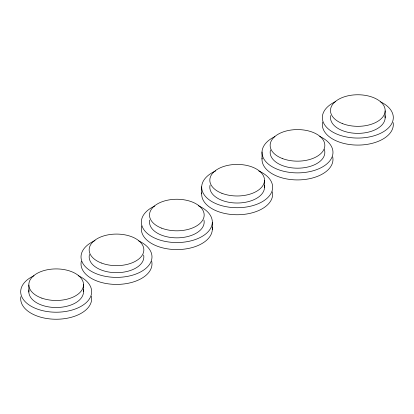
<?xml version="1.0" encoding="UTF-8"?>
<svg xmlns="http://www.w3.org/2000/svg" width="414" height="414" viewBox="0 0 414 414"><rect width="100%" height="100%" fill="white"/><g stroke="black" fill="none" stroke-linecap="round" stroke-linejoin="round"><path stroke-width="0.62" d="M385.16 110.874L385.16 117.902M264.499 180.535L264.499 187.568M262.021 151.974L262.021 159.007M212.31 222.494L212.31 229.527M201.69 186.807L201.69 193.835M83.509 284.366L83.509 291.399M28.84 285.029L28.84 292.056M384.963 115.656A27.34 15.784 0 0 1 357.748 133.36A27.34 15.784 0 0 1 330.703 115.573M393.14 122.606A35.485 20.488 0 0 1 357.303 145.086A35.485 20.488 0 0 1 322.625 122.006M380.559 101.844A35.485 20.488 0 0 1 383.447 131.745A35.485 20.488 0 0 1 331.578 131.362A35.485 20.488 0 0 1 335.801 101.513M324.359 149.464A27.34 15.784 0 0 1 297.904 168.188A27.34 15.784 0 0 1 270.492 149.935M332.716 156.947A35.485 20.488 0 0 1 298.463 179.914A35.485 20.488 0 0 1 262.093 158.06M319.67 136.408A35.485 20.488 0 0 1 323.613 166.268A35.485 20.488 0 0 1 271.75 166.5A35.485 20.488 0 0 1 274.896 136.61M264.303 185.317A27.34 15.784 0 0 1 237.093 203.02A27.34 15.784 0 0 1 210.043 185.234M272.386 191.78A35.485 20.488 0 0 1 238.133 214.742A35.485 20.488 0 0 1 201.763 192.893M258.771 170.982A35.485 20.488 0 0 1 263.278 201.106A35.485 20.488 0 0 1 210.917 201.018A35.485 20.488 0 0 1 215.72 170.915M203.973 220.15A27.34 15.784 0 0 1 176.762 237.853A27.34 15.784 0 0 1 149.713 220.067M212.149 227.1A35.485 20.488 0 0 1 175.784 249.575A35.485 20.488 0 0 1 141.79 225.894M198.441 205.815A35.485 20.488 0 0 1 203.114 235.83A35.485 20.488 0 0 1 150.919 236.058A35.485 20.488 0 0 1 154.81 206.006M143.642 254.983A27.34 15.784 0 0 1 116.023 272.681A27.34 15.784 0 0 1 89.502 254.429M151.726 261.441A35.485 20.488 0 0 1 116.412 284.413A35.485 20.488 0 0 1 81.31 261.332M138.68 240.901A35.485 20.488 0 0 1 142.292 270.968A35.485 20.488 0 0 1 90.092 270.58A35.485 20.488 0 0 1 95.06 240.575M83.297 289.728A27.34 15.784 0 0 1 56.252 307.514A27.34 15.784 0 0 1 29.037 289.81M91.375 296.16A35.485 20.488 0 0 1 56.697 319.241A35.485 20.488 0 0 1 20.86 296.76M78.199 275.667A35.485 20.488 0 0 1 82.257 305.62A35.485 20.488 0 0 1 30.222 305.698A35.485 20.488 0 0 1 34 275.734M342.595 123.651A27.34 15.784 0 0 0 385.103 111.599A27.34 15.784 0 0 0 345.773 96.374A27.34 15.784 0 0 0 342.595 123.651M282.265 158.484A27.34 15.784 0 0 0 324.773 146.432A27.34 15.784 0 0 0 285.443 131.202A27.34 15.784 0 0 0 282.265 158.484M221.935 193.312A27.34 15.784 0 0 0 264.442 181.26A27.34 15.784 0 0 0 225.112 166.035A27.34 15.784 0 0 0 221.935 193.312M161.61 228.145A27.34 15.784 0 0 0 204.112 216.092A27.34 15.784 0 0 0 164.782 200.868A27.34 15.784 0 0 0 161.61 228.145M101.28 262.978A27.34 15.784 0 0 0 143.787 250.925A27.34 15.784 0 0 0 104.452 235.695A27.34 15.784 0 0 0 101.28 262.978M41.897 298.158A27.34 15.784 0 0 0 83.509 285.106A27.34 15.784 0 0 0 43.123 270.828A27.34 15.784 0 0 0 41.897 298.158"/></g></svg>
